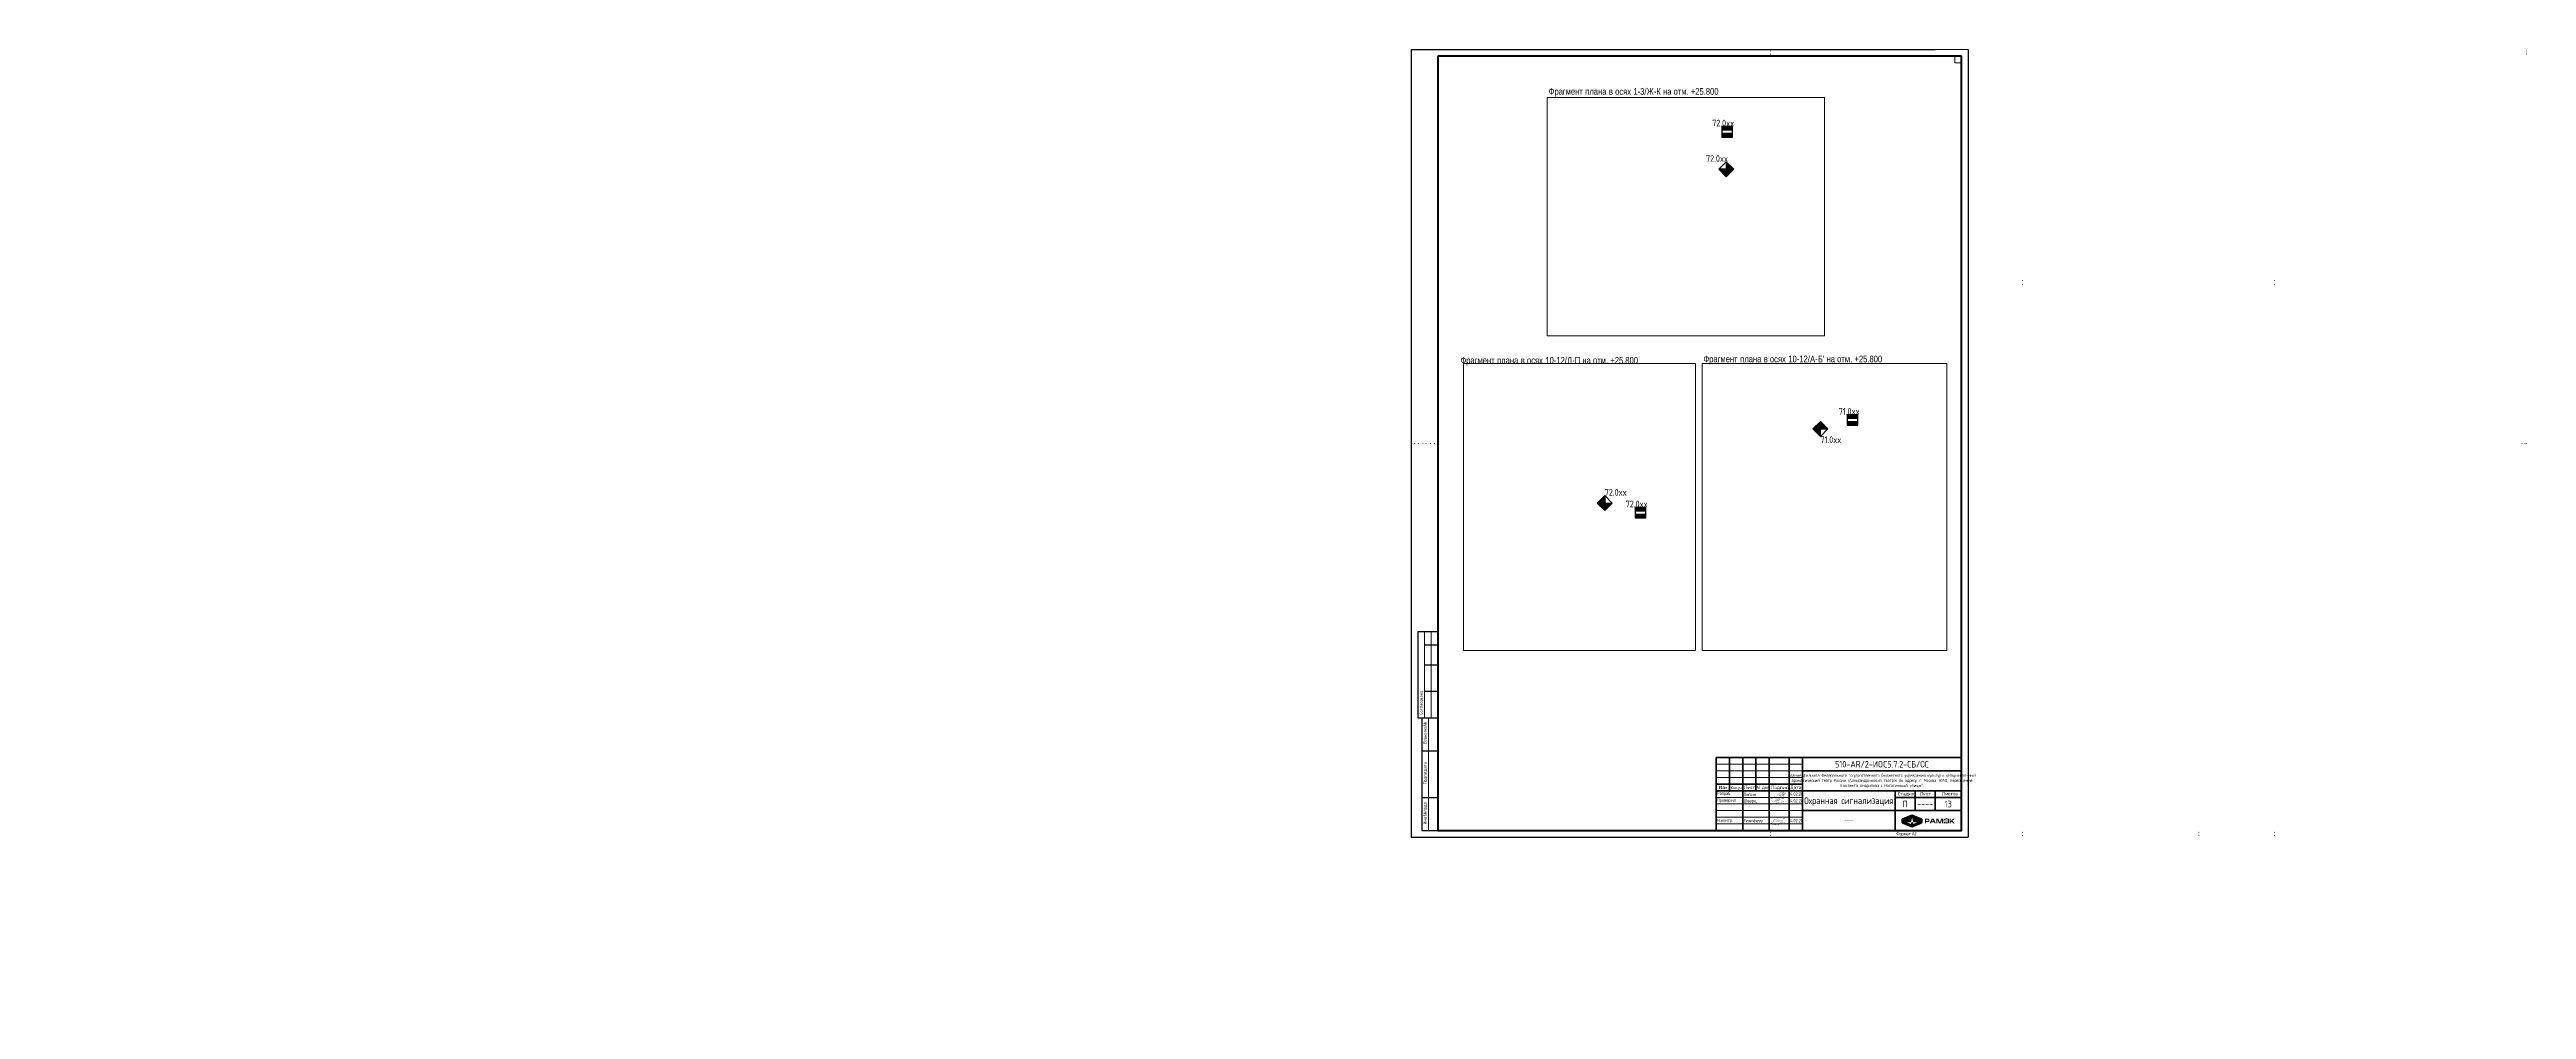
# Paper-space layout 'кровля_А2' of a CAD drawing. Header units: millimetres. Extents: x -1027 to 841, y -130 to 594.
# The model-space entities are those that its viewports show. They can reach past a viewport. Long polylines and large blocks are cut down to what shows.
import ezdxf
from ezdxf.enums import TextEntityAlignment as Align

# ---------------------------------------------------------------- set-up
doc = ezdxf.new("R2010")
doc.units = ezdxf.units.MM
doc.linetypes.add('Точки', pattern=[1, 0, -1])
for name, color, linetype, lineweight in [('Линии перегиба', 7, 'Точки', 9), ('Обычные линии', 7, 'Continuous', 25), ('Основные надписи', 7, 'Continuous', 9), ('Просмотр заголовков', 7, 'Continuous', 9), ('Тонкие линии', 7, 'Continuous', 18), ('Черная_6__С', 7, 'Continuous', 50)]:
    doc.layers.add(name, color=color, linetype=linetype, lineweight=lineweight)
doc.layers.add('Охранная сигнализация', color=5, linetype='Continuous')
doc.layers.add('Штамп', color=250, linetype='Continuous')
doc.styles.add('-ISOCPEUR-', font='ISOCPEUR.TTF', dxfattribs={"width": 0.8, "height": 2.5})
doc.styles.add('Arial Narrow_7', font='Arial Narrow.ttf', dxfattribs={"width": 0.9, "height": 2.5})
doc.styles.add('Arial Narrow_8', font='Arial Narrow.ttf', dxfattribs={"height": 5})

# ---------------------------------------------------------------- blocks, each defined once
blk = doc.blocks.new('LOGO-RAMEC')
h = blk.add_hatch(color=160)
h.dxf.hatch_style = 1
h.paths.add_polyline_path([(13.7, 1.8), (7.7, 4.3, 0.200197), (6.4, 4.3), (0.4, 1.8, 0.302672), (0, 1.2), (0, -1.2, 0.302672), (0.4, -1.8), (6.4, -4.3, 0.200197), (7.7, -4.3), (13.7, -1.8, 0.302672), (14.2, -1.2), (14.2, 1.2, 0.302672)])
h.paths.add_polyline_path([(6, -0.5), (7.1, 3.6), (8.1, -0.5), (13.4, -0.5), (7.8, -2.8), (7.1, -1), (6.3, -2.8), (0.8, -0.5)], flags=16)
h = blk.add_hatch(color=160)
h.dxf.hatch_style = 1
h.paths.add_polyline_path([(18, 1.7), (17.5, 1.7), (16.6, 1.7, 0.414214), (16.4, 1.5), (16.4, 1.3), (16.4, 0.8), (16.4, 0.4), (16.4, -0.1), (16.4, -0.5), (16.4, -0.9), (16.4, -1.4), (16.4, -1.8), (16.8, -1.8), (17.2, -1.8), (17.2, -1.3), (17.2, -0.8), (17.5, -0.8), (17.9, -0.8), (18.2, -0.8), (18.6, -0.8), (19, -0.7), (19.3, -0.6), (19.5, -0.4), (19.7, 0), (19.7, 0.5), (19.7, 1), (19.5, 1.3), (19.3, 1.5), (19, 1.7), (18.6, 1.7)])
h.paths.add_polyline_path([(18.4, 1), (18.6, 1), (18.8, 0.9), (18.9, 0.8), (18.9, 0.7), (18.9, 0.5), (18.9, 0.3), (18.9, 0.1), (18.8, 0), (18.6, -0.1), (18.4, -0.1), (18.1, -0.1), (17.8, -0.1), (17.5, -0.1), (17.2, -0.1), (17.2, 0.5), (17.2, 1), (17.5, 1), (17.8, 1), (18.1, 1)], flags=16)
h.paths.add_polyline_path([(23.7, -0.5), (23.5, -0.1), (23.3, 0.4), (23.1, 0.8), (22.9, 1.3), (22.7, 1.6, 0.284079), (22.6, 1.7), (22.1, 1.7), (21.7, 1.7, 0.284079), (21.5, 1.6), (21.3, 1.3), (21.1, 0.8), (20.9, 0.4), (20.7, -0.1), (20.5, -0.5), (20.3, -0.9), (20.1, -1.4), (19.9, -1.8), (20.3, -1.8), (20.7, -1.8), (21, -1.4), (21.2, -0.9), (21.6, -0.9), (22.1, -0.9), (22.6, -0.9), (23.1, -0.9), (23.3, -1.4), (23.5, -1.8), (23.9, -1.8), (24.4, -1.8), (24.2, -1.4), (24, -1)])
h.paths.add_polyline_path([(22.7, -0.3), (22.4, -0.3), (22.1, -0.3), (21.8, -0.3), (21.5, -0.3), (21.6, 0.1), (21.8, 0.4), (21.9, 0.7), (22.1, 1.1), (22.1, 1.1), (22.3, 0.7), (22.4, 0.4), (22.6, 0.1)], flags=16)
h.paths.add_polyline_path([(24.7, -0.5), (24.7, -0.9), (24.7, -1.4), (24.7, -1.8), (25.1, -1.8), (25.4, -1.8), (25.4, -1.5), (25.4, -1.1), (25.4, -0.8), (25.4, -0.4), (25.4, -0.1), (25.4, 0.3), (25.4, 0.7), (25.4, 1), (25.6, 1), (25.7, 0.7), (25.8, 0.3), (26, -0.1), (26.1, -0.4), (26.2, -0.8), (26.4, -1.1), (26.5, -1.5), (26.6, -1.7, 0.314645), (26.8, -1.8), (27.2, -1.8), (27.6, -1.8, 0.311598), (27.8, -1.7), (27.9, -1.5), (28, -1.1), (28.2, -0.8), (28.3, -0.4), (28.4, -0.1), (28.6, 0.3), (28.7, 0.7), (28.8, 1), (28.9, 1), (28.9, 0.7), (28.9, 0.3), (28.9, -0.1), (28.9, -0.4), (28.9, -0.8), (28.9, -1.1), (28.9, -1.5), (28.9, -1.8), (29.3, -1.8), (29.7, -1.8), (29.7, -1.4), (29.7, -1), (29.7, -0.5), (29.7, -0.1), (29.7, 0.4), (29.7, 0.8), (29.7, 1.3), (29.7, 1.5, 0.414214), (29.5, 1.7), (29.4, 1.7), (29, 1.7), (28.6, 1.7), (28.4, 1.7, 0.319979), (28.2, 1.6), (28.2, 1.4), (28, 1), (27.9, 0.7), (27.8, 0.3), (27.6, -0.1), (27.5, -0.4), (27.4, -0.8), (27.2, -1.1), (27.2, -1.1), (27, -0.8), (26.9, -0.4), (26.8, -0.1), (26.6, 0.3), (26.5, 0.6), (26.4, 1), (26.2, 1.4), (26.2, 1.6, 0.311598), (26, 1.7), (25.8, 1.7), (25.4, 1.7), (25, 1.7), (24.9, 1.7, 0.414214), (24.7, 1.5), (24.7, 1.3), (24.7, 0.8), (24.7, 0.4), (24.7, -0.1)])
h.paths.add_polyline_path([(32.1, -1.8), (32.4, -1.8), (32.8, -1.8), (33.3, -1.8), (33.6, -1.7), (33.8, -1.4), (33.9, -1.1), (34, -0.6), (34, -0.1), (34, 0.5), (33.9, 1), (33.8, 1.4), (33.6, 1.6), (33.2, 1.7), (32.7, 1.8), (32.4, 1.8), (32.1, 1.8), (31.8, 1.8), (31.5, 1.8), (31, 1.7), (30.7, 1.6), (30.4, 1.4), (30.3, 1.1), (30.2, 0.5), (30.6, 0.5), (31, 0.5), (31, 0.7), (31.1, 0.9), (31.2, 1), (31.3, 1), (31.6, 1.1), (32.1, 1.1), (32.6, 1.1), (32.8, 1), (33, 1), (33.1, 0.9), (33.2, 0.7), (33.2, 0.4), (33.2, 0.3), (32.7, 0.3), (32.2, 0.3), (31.8, 0.3), (31.3, 0.3), (31.3, -0.3), (31.8, -0.3), (32.2, -0.3), (32.7, -0.3), (33.2, -0.3), (33.2, -0.5), (33.2, -0.8), (33.1, -0.9), (33, -1.1), (32.8, -1.1), (32.6, -1.1), (32.1, -1.1), (31.6, -1.1), (31.3, -1.1), (31.2, -1.1), (31.1, -1), (31, -0.8), (31, -0.6), (30.6, -0.6), (30.2, -0.6), (30.2, -1.1), (30.3, -1.5), (30.5, -1.7), (30.9, -1.8), (31.4, -1.8), (31.7, -1.8)])
h.paths.add_polyline_path([(34.5, -0.5), (34.5, -0.9), (34.5, -1.4), (34.5, -1.8), (34.8, -1.8), (35.2, -1.8), (35.2, -1.5), (35.2, -1.1), (35.2, -0.9), (35.5, -0.7), (35.8, -0.4), (36.1, -0.7), (36.4, -1.1), (36.8, -1.5), (37.2, -1.8), (37.7, -1.8), (38.3, -1.8), (37.8, -1.4), (37.3, -0.9), (36.8, -0.4), (36.3, 0.1), (36.8, 0.5), (37.3, 0.9), (37.8, 1.3), (38.2, 1.7), (37.7, 1.7), (37.1, 1.7), (36.7, 1.4), (36.4, 1.1), (36, 0.7), (35.2, 0), (35.2, 0.4), (35.2, 0.7), (35.2, 1.1), (35.2, 1.4), (35.2, 1.7), (34.8, 1.7), (34.5, 1.7), (34.5, 1.3), (34.5, 0.8), (34.5, 0.4), (34.5, -0.1)])
at = {"color": 160}
blk.add_lwpolyline([(6.4, -4.3), (0.4, -1.8, -0.302672), (0, -1.2), (0, 1.2, -0.302672), (0.4, 1.8), (6.4, 4.3, -0.200197), (7.7, 4.3), (13.7, 1.8, -0.302672), (14.2, 1.2), (14.2, -1.2, -0.302672), (13.7, -1.8), (7.7, -4.3, -0.200197)], format="xyb", close=True, dxfattribs=at)
blk.add_lwpolyline([(7.1, -1), (6.3, -2.8), (0.8, -0.5), (6, -0.5), (7.1, 3.6), (8.1, -0.5), (13.4, -0.5), (7.8, -2.8)], close=True, dxfattribs=at)
at = {"color": 160, "lineweight": 25, "const_width": 0.02}
for points in [[(17.2, -0.8), (17.5, -0.8), (17.9, -0.8), (18.2, -0.8), (18.6, -0.8), (19, -0.7), (19.3, -0.6), (19.5, -0.4), (19.7, 0), (19.7, 0.5), (19.7, 1), (19.5, 1.3), (19.3, 1.5), (19, 1.7), (18.6, 1.7), (18, 1.7), (17.5, 1.7), (16.6, 1.7, 0.414214), (16.4, 1.5), (16.4, 1.3), (16.4, 0.8), (16.4, 0.4), (16.4, -0.1), (16.4, -0.5), (16.4, -0.9), (16.4, -1.4), (16.4, -1.8), (16.8, -1.8), (17.2, -1.8), (17.2, -1.3)], [(20.7, -1.8), (21, -1.4), (21.2, -0.9), (21.6, -0.9), (22.1, -0.9), (22.6, -0.9), (23.1, -0.9), (23.3, -1.4), (23.5, -1.8), (23.9, -1.8), (24.4, -1.8), (24.2, -1.4), (24, -1), (23.7, -0.5), (23.5, -0.1), (23.3, 0.4), (23.1, 0.8), (22.9, 1.3), (22.7, 1.6, 0.284079), (22.6, 1.7), (22.1, 1.7), (21.7, 1.7, 0.284079), (21.5, 1.6), (21.3, 1.3), (21.1, 0.8), (20.9, 0.4), (20.7, -0.1), (20.5, -0.5), (20.3, -0.9), (20.1, -1.4), (19.9, -1.8), (20.3, -1.8)], [(24.7, 1.5), (24.7, 1.3), (24.7, 0.8), (24.7, 0.4), (24.7, -0.1), (24.7, -0.5), (24.7, -0.9), (24.7, -1.4), (24.7, -1.8), (25.1, -1.8), (25.4, -1.8), (25.4, -1.5), (25.4, -1.1), (25.4, -0.8), (25.4, -0.4), (25.4, -0.1), (25.4, 0.3), (25.4, 0.7), (25.4, 1), (25.6, 1), (25.7, 0.7), (25.8, 0.3), (26, -0.1), (26.1, -0.4), (26.2, -0.8), (26.4, -1.1), (26.5, -1.5), (26.6, -1.7, 0.314645), (26.8, -1.8), (27.2, -1.8), (27.6, -1.8, 0.311598), (27.8, -1.7), (27.9, -1.5), (28, -1.1), (28.2, -0.8), (28.3, -0.4), (28.4, -0.1), (28.6, 0.3), (28.7, 0.7), (28.8, 1), (28.9, 1), (28.9, 0.7), (28.9, 0.3), (28.9, -0.1), (28.9, -0.4), (28.9, -0.8), (28.9, -1.1), (28.9, -1.5), (28.9, -1.8), (29.3, -1.8), (29.7, -1.8), (29.7, -1.4), (29.7, -1), (29.7, -0.5), (29.7, -0.1), (29.7, 0.4), (29.7, 0.8), (29.7, 1.3), (29.7, 1.5, 0.414214), (29.5, 1.7), (29.4, 1.7), (29, 1.7), (28.6, 1.7), (28.4, 1.7, 0.319979), (28.2, 1.6), (28.2, 1.4), (28, 1), (27.9, 0.7), (27.8, 0.3), (27.6, -0.1), (27.5, -0.4), (27.4, -0.8), (27.2, -1.1), (27.2, -1.1), (27, -0.8), (26.9, -0.4), (26.8, -0.1), (26.6, 0.3), (26.5, 0.6), (26.4, 1), (26.2, 1.4), (26.2, 1.6, 0.311598), (26, 1.7), (25.8, 1.7), (25.4, 1.7), (25, 1.7), (24.9, 1.7, 0.414214)]]:
    blk.add_lwpolyline(points, format="xyb", close=True, dxfattribs=at)
for points in [[(17.2, -0.1), (17.2, 0.5), (17.2, 1), (17.5, 1), (17.8, 1), (18.1, 1), (18.4, 1), (18.6, 1), (18.8, 0.9), (18.9, 0.8), (18.9, 0.7), (18.9, 0.5), (18.9, 0.3), (18.9, 0.1), (18.8, 0), (18.6, -0.1), (18.4, -0.1), (18.1, -0.1), (17.8, -0.1), (17.5, -0.1)], [(21.5, -0.3), (21.6, 0.1), (21.8, 0.4), (21.9, 0.7), (22.1, 1.1), (22.1, 1.1), (22.3, 0.7), (22.4, 0.4), (22.6, 0.1), (22.7, -0.3), (22.4, -0.3), (22.1, -0.3), (21.8, -0.3)], [(31.3, 0.3), (31.3, -0.3), (31.8, -0.3), (32.2, -0.3), (32.7, -0.3), (33.2, -0.3), (33.2, -0.5), (33.2, -0.8), (33.1, -0.9), (33, -1.1), (32.8, -1.1), (32.6, -1.1), (32.1, -1.1), (31.6, -1.1), (31.3, -1.1), (31.2, -1.1), (31.1, -1), (31, -0.8), (31, -0.6), (30.6, -0.6), (30.2, -0.6), (30.2, -1.1), (30.3, -1.5), (30.5, -1.7), (30.9, -1.8), (31.4, -1.8), (31.7, -1.8), (32.1, -1.8), (32.4, -1.8), (32.8, -1.8), (33.3, -1.8), (33.6, -1.7), (33.8, -1.4), (33.9, -1.1), (34, -0.6), (34, -0.1), (34, 0.5), (33.9, 1), (33.8, 1.4), (33.6, 1.6), (33.2, 1.7), (32.7, 1.8), (32.4, 1.8), (32.1, 1.8), (31.8, 1.8), (31.5, 1.8), (31, 1.7), (30.7, 1.6), (30.4, 1.4), (30.3, 1.1), (30.2, 0.5), (30.6, 0.5), (31, 0.5), (31, 0.7), (31.1, 0.9), (31.2, 1), (31.3, 1), (31.6, 1.1), (32.1, 1.1), (32.6, 1.1), (32.8, 1), (33, 1), (33.1, 0.9), (33.2, 0.7), (33.2, 0.4), (33.2, 0.3), (32.7, 0.3), (32.2, 0.3), (31.8, 0.3)], [(35.2, 1.7), (34.8, 1.7), (34.5, 1.7), (34.5, 1.3), (34.5, 0.8), (34.5, 0.4), (34.5, -0.1), (34.5, -0.5), (34.5, -0.9), (34.5, -1.4), (34.5, -1.8), (34.8, -1.8), (35.2, -1.8), (35.2, -1.5), (35.2, -1.1), (35.2, -0.9), (35.5, -0.7), (35.8, -0.4), (36.1, -0.7), (36.4, -1.1), (36.8, -1.5), (37.2, -1.8), (37.7, -1.8), (38.3, -1.8), (37.8, -1.4), (37.3, -0.9), (36.8, -0.4), (36.3, 0.1), (36.8, 0.5), (37.3, 0.9), (37.8, 1.3), (38.2, 1.7), (37.7, 1.7), (37.1, 1.7), (36.7, 1.4), (36.4, 1.1), (36, 0.7), (35.2, 0), (35.2, 0.4), (35.2, 0.7), (35.2, 1.1), (35.2, 1.4)]]:
    blk.add_lwpolyline(points, close=True, dxfattribs=at)
blk = doc.blocks.new('Лепин')
at = {"color": 172, "const_width": 0.107}
blk.add_lwpolyline([(1.2, -0.9), (1.9, -0.6), (2.4, -0.3), (3.2, 0.1), (4.2, 0.7), (5.2, 1.4), (6.4, 2.2), (8.5, 3.7), (9.6, 4.6), (10.3, 5.3), (10.3, 5.6), (10.1, 5.6), (9.7, 5.5), (9.2, 5.2), (8.1, 4.2), (7.1, 3.2), (6.4, 2.4), (5.8, 1.7), (5.8, 1.4), (5.9, 1.3), (6.3, 1.3), (7.5, 2), (8.8, 3), (10, 3.9), (10.1, 4.1), (9.9, 4.1), (9.5, 3.8), (9.1, 3.3), (8.6, 2.6), (8.2, 2.1), (8, 1.6), (8, 1.4), (8, 1.2), (8.5, 1.2), (8.8, 1.4), (11.1, 3.8), (11.1, 3.9), (10.9, 3.8), (10.4, 3.3), (10, 2.7), (9.8, 2), (9.7, 1.6), (9.9, 1.4), (10.7, 1.7), (11.6, 2.5), (12, 3.1), (12, 3.4), (11.7, 3.4), (11.1, 3.1), (10.8, 2.4), (10.5, 1.5), (10.5, 1.1), (10.6, 0.6), (11, 0.1), (11.3, -0.2), (11.3, -0.4), (11.2, -0.6), (10.7, -0.6), (9.9, -0.6), (8.1, -0.4), (7.2, -0.4), (6.4, -0.4), (5.9, -0.4), (5.8, -0.5), (5.9, -0.6), (6.9, -0.3), (8.4, 0.5), (9.7, 1.3), (12.7, 3.4)], dxfattribs=at)
blk = doc.blocks.new('Тимофеев')
at = {"color": 184, "ltscale": 200, "const_width": 0.1}
for points in [[(2.1, 1.6), (1.6, 1.5), (1.2, 1.2), (1.1, 1), (1.1, 0.7), (1.3, 0.6), (1.5, 0.5), (1.7, 0.5), (2, 0.6), (2.3, 0.9), (2.8, 1.5), (3.4, 2.4), (3.6, 2.9), (3.7, 3.2), (3.7, 3.5)], [(5, 3), (4.4, 2), (4.4, 1.8), (4.4, 1.7), (4.4, 1.6), (4.5, 1.6), (4.7, 1.7), (5.2, 2.1), (5.5, 2.4), (5.8, 2.8), (6, 2.9), (5.7, 2.5), (5.5, 2.1), (5.4, 1.8), (5.5, 1.7), (5.6, 1.7), (5.7, 1.8), (5.9, 2), (6.2, 2.2), (6.5, 2.5), (6.7, 2.7), (6.4, 2.3), (6.3, 2), (6.3, 1.8), (6.4, 1.7), (6.6, 1.8), (6.9, 1.9), (7.3, 2.3), (7.7, 2.6), (7.6, 2.5), (7.5, 2.4), (7.4, 2.2), (7.3, 2), (7.3, 1.9), (7.3, 1.9), (7.4, 1.9), (7.6, 1.9), (7.7, 2), (7.9, 2.1), (8, 2.3), (8.3, 2.5), (8.5, 2.7), (8.6, 2.8), (8.7, 2.9), (8.8, 3), (8.7, 2.9), (8.6, 2.8), (8.5, 2.6), (8.4, 2.5), (8.3, 2.3), (8.3, 2.1), (8.3, 2), (8.4, 2), (8.5, 2), (8.6, 2), (8.8, 2.2), (8.9, 2.3), (9.2, 2.5), (9.4, 2.7), (9.6, 3), (9.5, 2.9), (9.4, 2.6), (9.3, 2.5), (9.3, 2.4), (9.3, 2.3), (9.3, 2.2), (9.4, 2.1), (9.6, 2.1), (10, 2.7), (10.4, 3.1), (10.7, 3.4), (10.9, 3.6), (11.1, 3.9), (11, 3.8), (11.2, 4), (11.4, 4.2), (11.6, 4.5), (11.7, 4.6), (12, 5.1), (12, 5.1), (12, 5.1), (12.1, 5.3), (12.2, 5.4), (12.1, 5.5), (12.1, 5.6), (12, 5.7), (11.9, 5.7), (11.8, 5.7), (11.7, 5.6), (11.6, 5.5), (11.5, 5.5), (11.5, 5.4), (11.4, 5.2), (11.3, 5.1), (11.3, 5), (11.2, 4.9), (11.2, 4.8), (11.1, 4.7), (11.1, 4.5), (11, 4.3), (10.9, 4.2), (10.9, 4.2), (10.8, 3.9), (10.8, 3.9), (10.7, 3.7), (10.7, 3.6), (10.6, 3.4), (10.3, 3.1), (10.2, 2.8), (10, 2.6), (9.8, 2.3), (9.7, 1.9), (9.6, 1.7), (9.5, 1.6), (9.4, 1.4), (9.3, 1.2), (9.1, 1), (9, 0.8), (8.9, 0.6), (8.8, 0.5), (8.7, 0.3), (8.6, 0.2), (8.4, 0.1), (8.3, 0), (8.2, -0.1), (7.9, -0.2), (7.8, -0.3), (7.6, -0.3), (7.4, -0.4), (7.3, -0.5), (7.2, -0.5), (7.1, -0.5), (6.8, -0.5), (6.5, -0.5), (6.3, -0.6), (6, -0.6), (5.9, -0.6), (5.6, -0.6), (5.4, -0.5), (5.4, -0.5), (5.4, -0.5), (5.4, -0.5), (4, -0.5), (4, -0.5), (4, -0.5), (4, -0.5), (3.6, -0.5), (3, -0.6), (3, -0.6), (2.7, -0.6), (2.5, -0.6), (2.5, -0.5), (2.6, -0.5), (2.7, -0.5), (2.9, -0.5), (3.1, -0.4), (3.4, -0.4), (3.6, -0.3), (3.8, -0.3), (4.1, -0.2), (4.1, -0.2), (4.4, -0.1), (4.4, -0.1), (4.4, -0.1), (4.7, -0.1), (5.4, 0.1), (5.4, 0.1), (5.4, 0.1), (5.4, 0.1), (5.9, 0.2), (6.2, 0.2), (6.6, 0.3), (6.8, 0.4), (6.8, 0.4), (7.3, 0.5), (7.3, 0.5), (7.7, 0.6), (7.7, 0.6), (7.9, 0.7), (8, 0.7), (8.3, 0.8), (8.6, 0.8), (8.8, 0.9), (8.9, 0.9), (9.3, 0.9), (9.5, 1), (9.7, 1), (10, 1.1), (10.2, 1.1), (10.4, 1.1), (10.5, 1.1), (10.6, 1.2), (10.8, 1.2), (11.1, 1.3), (11.4, 1.3), (11.7, 1.4), (12, 1.4), (12.3, 1.4), (12.4, 1.5), (12.6, 1.5)], [(2.9, 2.5), (2.9, 2.5), (2.8, 2.5), (2.8, 2.7), (3.1, 2.8), (3.6, 3), (4.3, 3.1), (4.8, 3.3), (5.7, 3.7), (6.1, 3.9), (6.4, 4.1), (6.7, 4.4), (6.9, 4.7), (6.9, 5), (6.9, 5.1), (6.8, 5.1), (6.6, 5), (6.2, 4.6), (5.7, 4.2)], [(3.2, 1.2), (3.5, 1.7), (4, 2.4), (4.2, 2.8)]]:
    blk.add_lwpolyline(points, dxfattribs=at)
blk = doc.blocks.new('Шварц')
at = {"color": 174, "ltscale": 200, "const_width": 0.1}
blk.add_lwpolyline([(3.4, 4.8), (3.4, 4.6), (3.4, 4.2), (3.4, 3.9), (3.3, 3.6), (3.4, 3.4), (3.4, 3.4), (3.4, 3.3), (3.4, 3.1), (3.4, 2.8), (3.4, 2.7), (3.4, 2.5), (3.5, 2.4), (3.5, 2.2), (3.6, 2), (3.7, 1.9), (3.7, 1.8), (3.8, 1.6), (3.8, 1.5), (3.8, 1.4), (3.7, 1.4), (3.6, 1.4), (3.4, 1.5), (3.3, 1.6), (3.2, 1.7), (3, 1.7), (2.9, 1.8), (2.6, 1.9), (2.4, 2), (2.3, 2.1), (2.2, 2.1), (2, 2.2), (1.9, 2.3), (1.8, 2.4), (1.7, 2.6), (1.6, 2.6), (1.5, 2.7), (1.4, 2.8), (1.4, 2.8), (1.3, 2.9), (1.2, 3), (1.1, 3.2), (1.1, 3.2), (1.1, 3.3), (1.1, 3.5), (1.1, 3.5), (1.1, 3.7), (1.2, 3.8), (1.3, 3.9), (1.4, 3.9), (1.5, 4), (1.7, 4), (1.8, 4.1), (1.9, 4.1), (2, 4.2), (2.1, 4.3), (2.2, 4.3), (2.4, 4.3), (2.5, 4.4), (2.6, 4.4), (2.7, 4.4), (2.9, 4.5), (3.1, 4.6), (3.3, 4.6), (3.5, 4.7), (3.7, 4.7), (3.8, 4.8), (4, 4.8), (4.2, 4.9), (4.4, 4.9), (4.5, 5), (4.6, 5), (4.8, 5), (4.9, 5), (5, 5), (5.2, 5.1), (5.4, 5.1), (5.5, 5.1), (5.7, 5.2), (5.8, 5.2), (5.8, 5.2), (5.9, 5.3), (5.9, 5.4), (5.9, 5.4), (5.8, 5.4), (5.7, 5.4), (5.6, 5.3), (5.6, 5.2), (5.5, 5), (5.4, 4.9), (5.4, 4.9), (5.3, 4.8), (5.3, 4.6), (5.2, 4.4), (5.1, 4.3), (5, 4.2), (4.9, 4.1), (4.8, 3.9), (4.8, 3.8), (4.8, 3.7), (4.7, 3.6), (4.7, 3.5), (4.6, 3.4), (4.6, 3.2), (4.5, 3), (4.5, 2.9), (4.5, 2.8), (4.4, 2.6), (4.4, 2.5), (4.3, 2.4), (4.3, 2.3), (4.3, 2.1), (4.3, 1.9), (4.2, 1.7), (4.3, 1.6), (4.3, 1.5), (4.4, 1.6), (4.4, 1.6), (4.5, 1.7), (4.6, 1.8), (4.6, 1.9), (4.7, 2), (4.7, 2.1), (4.8, 2.3), (4.9, 2.3), (4.9, 2.4), (4.9, 2.5), (5, 2.6), (5, 2.8), (5.1, 2.9), (5.1, 3), (5.2, 3.1), (5.3, 3.2), (5.3, 3.3), (5.3, 3.3), (5.4, 3.4), (5.4, 3.6), (5.5, 3.7), (5.5, 3.8), (5.5, 3.9), (5.6, 4), (5.6, 4.1), (5.6, 4.2), (5.6, 4.3), (5.6, 4.4), (5.6, 4.2), (5.6, 4.1), (5.6, 4.1), (5.6, 4), (5.6, 4), (5.5, 3.9), (5.5, 3.7), (5.5, 3.6), (5.5, 3.5), (5.4, 3.4), (5.4, 3.3), (5.4, 3.2), (5.4, 3.1), (5.3, 3), (5.3, 2.9), (5.3, 2.8), (5.3, 2.7), (5.2, 2.6), (5.2, 2.5), (5.2, 2.4), (5.2, 2.3), (5.2, 2.2), (5.2, 2), (5.2, 2), (5.2, 2), (5.3, 2), (5.4, 2), (5.5, 2.1), (5.5, 2.1), (5.6, 2.3), (5.7, 2.3), (5.7, 2.4), (5.7, 2.5), (5.8, 2.6), (5.8, 2.6), (5.9, 2.7), (6, 2.8), (6, 2.9), (6.1, 3), (6.2, 3.1), (6.3, 3.2), (6.3, 3.3), (6.4, 3.4), (6.4, 3.4), (6.5, 3.6), (6.5, 3.6), (6.6, 3.7), (6.7, 3.9), (6.7, 4), (6.8, 4.1), (6.8, 4.2), (6.8, 4.3), (6.9, 4.4), (6.9, 4.5), (6.9, 4.4), (6.8, 4.4), (6.7, 4.2), (6.7, 4.1), (6.6, 4), (6.6, 3.9), (6.5, 3.8), (6.5, 3.6), (6.4, 3.5), (6.4, 3.4), (6.4, 3.4), (6.3, 3.3), (6.3, 3.2), (6.3, 3.2), (6.2, 3.1), (6.2, 3), (6.1, 2.8), (6.1, 2.7), (6.2, 2.6), (6.2, 2.5), (6.2, 2.5), (6.3, 2.5), (6.4, 2.6), (6.4, 2.6), (6.6, 2.7), (6.7, 2.8), (6.7, 2.9), (6.7, 2.9), (6.8, 3), (6.9, 3.2), (7, 3.3), (7.2, 3.5), (7.3, 3.7), (7.4, 3.8), (7.5, 3.8), (7.6, 4), (7.7, 4.1), (7.7, 4.3), (7.8, 4.4), (7.9, 4.4), (7.9, 4.5), (8, 4.6), (8, 4.7), (8.1, 4.8), (8.1, 4.9), (8.2, 5), (8.3, 5.1), (8.3, 5.2), (8.3, 5.3), (8.3, 5.4), (8.3, 5.4), (8.2, 5.4), (8.2, 5.3), (8.1, 5.2), (8.1, 5.1), (8, 5), (8, 4.9), (7.9, 4.9), (7.9, 4.8), (7.8, 4.6), (7.7, 4.5), (7.7, 4.4), (7.6, 4.3), (7.6, 4.2), (7.5, 4.1), (7.4, 4), (7.4, 3.9), (7.3, 3.8), (7.3, 3.7), (7.2, 3.6), (7.2, 3.5), (7.1, 3.5), (7.1, 3.4), (7.1, 3.3), (7, 3.2), (6.9, 3.1), (6.9, 3.1), (6.9, 3), (6.9, 2.9), (6.9, 2.8), (6.9, 2.7), (7, 2.7), (7, 2.6), (7, 2.6), (7.1, 2.6), (7.2, 2.6), (7.2, 2.7), (7.3, 2.7), (7.4, 2.7), (7.4, 2.7), (7.5, 2.8), (7.6, 2.8), (7.6, 2.8), (7.7, 2.9), (7.8, 2.9), (7.8, 3), (8, 3.1), (8.1, 3.2), (8.1, 3.3), (8, 3.4), (7.9, 3.5), (7.8, 3.5), (7.7, 3.5), (7.6, 3.4), (7.5, 3.4), (7.5, 3.3), (7.6, 3.3), (7.7, 3.2), (7.8, 3.2), (8, 3.2), (8.1, 3.2), (8.1, 3.3), (8.2, 3.3), (8.3, 3.3), (8.4, 3.3), (8.5, 3.3), (8.7, 3.3), (8.8, 3.3), (8.9, 3.3), (9.1, 3.3), (9.2, 3.3), (9.3, 3.3), (9.3, 3.3), (9.4, 3.3), (9.5, 3.3), (9.6, 3.3), (9.8, 3.3), (9.8, 3.2), (9.9, 3.2), (10.1, 3.2), (10.1, 3.2), (10.2, 3.2), (10.2, 3.1), (10.2, 3), (10.2, 3), (10.2, 2.8), (10.1, 2.8), (10, 2.7), (9.9, 2.6), (9.9, 2.6), (9.7, 2.5), (9.6, 2.4), (9.5, 2.4), (9.5, 2.4), (9.2, 2.3), (9.1, 2.2), (8.9, 2.1), (8.8, 2), (8.7, 2), (8.5, 1.9), (8.3, 1.8), (8.2, 1.8), (8, 1.7), (7.6, 1.6), (7.4, 1.5), (7.2, 1.5), (7, 1.4), (6.8, 1.3), (6.5, 1.2), (6.3, 1.1), (6.3, 1.1), (6, 1), (5.9, 1), (5.6, 0.9), (5.4, 0.8), (5, 0.7), (4.7, 0.6), (4.5, 0.5), (4.3, 0.5), (4, 0.4), (3.9, 0.3), (3.6, 0.2), (3.3, 0.1), (3.1, 0.1), (2.9, 0), (2.5, -0.1), (2.2, -0.2), (2.2, -0.2), (2.1, -0.3), (2.1, -0.3), (2.3, -0.2), (2.6, -0.2), (2.7, -0.1), (3.1, 0), (3.4, 0), (3.9, 0.2), (4.3, 0.3), (4.4, 0.3), (4.8, 0.5), (4.9, 0.5), (6, 0.7), (6, 0.8), (6.2, 0.8), (6.8, 0.9), (7.1, 0.9), (7.4, 1), (7.6, 1.1), (7.9, 1.2), (8.2, 1.2), (8.2, 1.2), (8.4, 1.3), (8.6, 1.3), (8.9, 1.3), (9.2, 1.4), (9.4, 1.4), (9.6, 1.5), (9.9, 1.5), (10.2, 1.6), (10.4, 1.6), (10.6, 1.6), (11.2, 1.7), (11.4, 1.7), (11.6, 1.8), (12.1, 1.8), (12.3, 1.8), (12.7, 1.9), (13.1, 2), (13.4, 2), (13.7, 2), (13.9, 2.1)], dxfattribs=at)
blk = doc.blocks.new('Рамка 2')
at = {"layer": 'Штамп', "color": 7, "linetype": 'Continuous', "lineweight": 15}
for p, q in [((-120, 50), (-185, 50)), ((-120, 45), (-185, 45)), ((-120, 40), (-185, 40)), ((-120, 25), (-185, 25)), ((-120, 20), (-185, 20)), ((-120, 15), (-185, 15)), ((-120, 10), (-185, 10)), ((-120, 5), (-185, 5))]:
    blk.add_line(p, q, dxfattribs=at)
at = {"layer": 'Штамп', "color": 7, "linetype": 'Continuous', "lineweight": 35}
for p, q in [((-175, 55), (-175, 30)), ((-165, 55), (-165, 0)), ((-155, 55), (-155, 30)), ((-145, 55), (-145, 0)), ((-130, 55), (-130, 0)), ((-120, 55), (-120, 0)), ((-120, 45), (-120, 45)), ((0, 45), (-120, 45)), ((-120, 35), (-185, 35)), ((0, 30), (-185, 30)), ((-50, 30), (-50, 0)), ((0, 25), (-50, 25)), ((-35, 30), (-35, 15)), ((-20, 30), (-20, 15)), ((0, 15), (-120, 15))]:
    blk.add_line(p, q, dxfattribs=at)
at = {"layer": 'Штамп', "color": 7, "linetype": 'Continuous', "lineweight": 35, "flags": 128}
blk.add_lwpolyline([(-185, 55), (0, 55), (0, 0), (-185, 0)], close=True, dxfattribs=at)
at = {"xscale": 1.040056588551762, "yscale": 1.040056588551762, "zscale": 1.040056588551762}
blk.add_blockref('LOGO-RAMEC', (-44.7, 7.2), dxfattribs=at)
at = {"layer": 'Defpoints'}
for name, p in [('Шварц', (-145, 20)), ('Тимофеев', (-145, 5))]:
    blk.add_blockref(name, p, dxfattribs=at)
at = {"layer": 'Defpoints', "color": 172}
blk.add_blockref('Лепин', (-145, 25), dxfattribs=at)
at = {"style": '-ISOCPEUR-', "width": 0.8, "flags": 8}
for tag, height, p in [('PROJECTNUMBER', 5, (-60, 50)), ('DATE', 2.5, (-125, 27.5)), ('DATE', 2.5, (-125, 22.5)), ('SYSTEM', 5, (-85, 22.5)), ('PHASE', 5, (-42.5, 20)), ('LIST', 5, (-27.5, 20)), ('DATE', 2.5, (-125, 7.5)), ('LAYOUTDESC', 2.5, (-85, 7.5))]:
    blk.add_attdef(tag, text='', height=height, dxfattribs=at).set_placement(p, align=Align.MIDDLE_CENTER)
at = {"style": '-ISOCPEUR-', "width": 0.8}
blk.add_attdef('LISTS', text='', height=5, dxfattribs=at).set_placement((-10, 20), align=Align.MIDDLE_CENTER)
at = {"layer": 'Штамп', "color": 7, "linetype": 'Continuous', "lineweight": 20, "style": '-ISOCPEUR-'}
for s, height, p in [('Изм.', 2.5, (-183.1, 31.3)), ('Кол.уч.', 2, (-174.1, 31.3)), ('Лист', 2.5, (-164, 31.3)), ('N док.', 2.5, (-154.6, 31.3)), ('Подпись', 2.5, (-143.5, 31.2)), ('Дата', 2.5, (-129.1, 31.3)), ('Стадия', 2.5, (-48, 26.5)), ('Лист', 2.5, (-31.3, 26.5)), ('Листов', 2.5, (-14.8, 26.5))]:
    blk.add_text(s, height=height, dxfattribs=at).set_placement(p)
at = {"layer": 'Штамп', "color": 9, "ltscale": 14.285714, "insert": (-60, 37.5), "char_height": 2.5, "width": 120, "attachment_point": 5, "style": '-ISOCPEUR-'}
blk.add_mtext('{\\H0.91667x;\\C256;Здание филиала Федерального государственного бюджетного учреждения культуры «Национальный драматический театр России (Александринский театр)» по адресу: г. Москва, ЮАО, пересечение проспекта Андропова с Нагатинской улицей.}', dxfattribs=at)
at = {"layer": 'Штамп', "color": 7, "linetype": 'Continuous', "lineweight": 20, "char_height": 2.5, "width": 19, "attachment_point": 4, "style": '-ISOCPEUR-'}
for s, insert in [('Разраб.', (-184.4, 27.6)), ('Проверил', (-184.4, 22.6)), ('Лепин', (-164.4, 27.2)), ('Шварц', (-164.4, 22.2)), ('Н.контр.', (-184.3, 7.4)), ('Тимофеев', (-164.4, 7.2))]:
    blk.add_mtext(s, dxfattribs=dict(at, insert=insert))
blk = doc.blocks.new('Рамка_A2P')
at = {"layer": 'Линии перегиба'}
for p, q in [((271, 594), (271, 589)), ((841, 594), (841, 589)), ((461, 420), (461, 415)), ((651, 420), (651, 415)), ((20, 297), (0, 297)), ((841, 297), (836, 297)), ((271, 0), (271, 5)), ((461, 0), (461, 5)), ((594, 0), (594, 5)), ((651, 0), (651, 5))]:
    blk.add_line(p, q, dxfattribs=at)
at = {"layer": 'Обычные линии'}
for p, q in [((0, 155), (0, 90)), ((5, 155), (5, 90)), ((5, 155), (20, 155)), ((10, 145), (20, 145)), ((10, 130), (20, 130)), ((10, 110), (20, 110)), ((5, 90), (20, 90)), ((8, 90), (8, 5)), ((8, 65), (20, 65)), ((8, 30), (20, 30)), ((8, 5), (20, 5))]:
    blk.add_line(p, q, dxfattribs=at)
at = {"layer": 'Основные надписи'}
for p, q in [((410, 589), (410, 584)), ((410, 584), (415, 584))]:
    blk.add_line(p, q, dxfattribs=at)
at = {"layer": 'Тонкие линии', "lineweight": 9}
for p, q in [((0, 594), (0, 0)), ((0, 594), (420, 594)), ((420, 594), (420, 0)), ((10, 155), (10, 90)), ((15, 155), (15, 90)), ((13, 90), (13, 5)), ((420, 0), (0, 0))]:
    blk.add_line(p, q, dxfattribs=at)
at = {"layer": 'Черная_6__С'}
for p, q in [((20, 589), (20, 5)), ((415, 589), (20, 589)), ((415, 5), (415, 589)), ((20, 5), (415, 5))]:
    blk.add_line(p, q, dxfattribs=at)
at = {"layer": 'Основные надписи', "char_height": 2.5, "attachment_point": 1, "rotation": 90}
for s, insert, width, style in [('Согласовано', (6.2, 92.5), 18.832, '-ISOCPEUR-'), ('\\fArial Narrow|b0|i0|c204|p34|;\\W.9;№', (9.2, 83.5), 3.391, '-ISOCPEUR-'), ('Взам', (9.2, 70.3), 7.432, '-ISOCPEUR-'), ('инв', (9.2, 77.8), 5.123, '-ISOCPEUR-'), ('. ', (9.2, 82), 1.732, '-ISOCPEUR-'), ('. ', (9.2, 76.4), 1.732, '-ISOCPEUR-'), ('Подп', (9.2, 39.9), 7.504, '-ISOCPEUR-'), ('\\fArial Narrow|b0|i0|c204|p34|;\\W.9;и', (9.2, 47.5), 1.732, '-ISOCPEUR-'), ('дата', (9.2, 49.7), 6.71, '-ISOCPEUR-'), ('. ', (9.2, 46.1), 1.732, '-ISOCPEUR-'), ('подл', (9.2, 19.3), 7.071, '-ISOCPEUR-'), ('\\fArial Narrow|b0|i0|c204|p34|;\\W.9;.', (9.2, 25.1), 0.866, 'Arial Narrow_7'), ('\\fArial Narrow|b0|i0|c204|p34|;\\W.9;№', (9.2, 15.7), 3.391, '-ISOCPEUR-'), ('Инв', (9.2, 9.7), 5.628, '-ISOCPEUR-'), ('. ', (9.2, 14.3), 1.732, 'Arial Narrow_7'), ('\\fArial Narrow|b0|i0|c204|p34|;\\W.9; ', (-1026.8, -41.2), 0.866, 'Arial Narrow_7'), ('\\fArial Narrow|b0|i0|c204|p34|;\\W.9; ', (-1021.8, -41.2), 0.866, 'Arial Narrow_7'), ('\\fArial Narrow|b0|i0|c204|p34|;\\W.9; ', (-1023.8, -99.5), 0.866, 'Arial Narrow_7'), ('\\fArial Narrow|b0|i0|c204|p34|;\\W.9; ', (-1023.8, -130), 0.866, 'Arial Narrow_7')]:
    blk.add_mtext(s, dxfattribs=dict(at, insert=insert, width=width, style=style))
at = {"layer": 'Основные надписи', "char_height": 2.5, "attachment_point": 1, "style": '-ISOCPEUR-'}
for s, insert, width in [('Формат', (365.8, 3.9), 12.426), (': ', (376, 3.9), 1.924), ('\\fArial Narrow|b0|i0|c204|p34|;А', (377.6, 3.9), 2.325), ('{\\fArial Narrow|b0|i0|c204|p34;2}', (379.5, 3.9), 1.924)]:
    blk.add_mtext(s, dxfattribs=dict(at, insert=insert, width=width))
blk = doc.blocks.new('*U11')
h = blk.add_hatch(color=256)
h.dxf.hatch_style = 1
h.paths.add_polyline_path([(-2.83, 0), (-5.66, 2.83), (-2.83, 2.83), (-2.83, 5.66), (0, 2.83)])
for points in [[(-2.83, 0), (-5.66, 2.83), (-2.83, 5.66), (0, 2.83)], [(-2.83, 2.83), (-5.66, 2.83), (-2.83, 5.66), (-2.83, 2.83)]]:
    blk.add_lwpolyline(points, close=True)
at = {"style": '-ISOCPEUR-', "width": 0.8}
blk.add_attdef('ADDR', (-2.83, 5.66), '', height=2.5, dxfattribs=at)
blk = doc.blocks.new('*U14')
h = blk.add_hatch(color=256)
h.dxf.hatch_style = 1
h.paths.add_polyline_path([(-4, 1.3), (-4, 0), (0, 0), (0, 1.3)])
h.paths.add_polyline_path([(-4, 4), (-4, 2.7), (0, 2.7), (0, 4)])
for points in [[(-4, 0), (0, 0), (0, 4), (-4, 4)], [(-4, 2.7), (0, 2.7), (0, 4), (-4, 4)], [(-4, 0), (0, 0), (0, 1.3), (-4, 1.3)]]:
    blk.add_lwpolyline(points, close=True)
at = {"style": '-ISOCPEUR-', "width": 0.8}
blk.add_attdef('ADDR', (0, 4), '', height=2.5, dxfattribs=at)
blk = doc.blocks.new('*U12')
h = blk.add_hatch(color=256)
h.dxf.hatch_style = 1
h.paths.add_polyline_path([(2.83, 0), (5.66, 2.83), (2.83, 2.83), (2.83, 5.66), (0, 2.83)])
for points in [[(2.83, 0), (5.66, 2.83), (2.83, 5.66), (0, 2.83)], [(2.83, 2.83), (5.66, 2.83), (2.83, 5.66), (2.83, 2.83)]]:
    blk.add_lwpolyline(points, close=True)
at = {"style": '-ISOCPEUR-', "width": 0.8}
blk.add_attdef('ADDR', (2.83, 5.66), '', height=2.5, dxfattribs=at)
blk = doc.blocks.new('*U13')
h = blk.add_hatch(color=256)
h.dxf.hatch_style = 1
h.paths.add_polyline_path([(2.83, 0), (5.66, -2.83), (2.83, -2.83), (2.83, -5.66), (0, -2.83)])
for points in [[(2.83, 0), (5.66, -2.83), (2.83, -5.66), (0, -2.83)], [(2.83, -2.83), (5.66, -2.83), (2.83, -5.66), (2.83, -2.83)]]:
    blk.add_lwpolyline(points, close=True)
at = {"style": '-ISOCPEUR-', "width": 0.8}
blk.add_attdef('ADDR', (2.83, -5.66), '', height=2.5, dxfattribs=at)

msp = doc.modelspace()

# ---------------------------------------------------------------- block references
at = {"layer": 'Охранная сигнализация', "xscale": 200, "yscale": 200, "zscale": 200}
msp.add_blockref('*U12', (189537, 16067), dxfattribs=at).add_auto_attribs({'ADDR': '72.0xx'})
at = {"layer": 'Охранная сигнализация'}
ref = msp.add_blockref('*U14', (193204, 15517), dxfattribs=dict(at, xscale=200, yscale=200, zscale=200))
ref.add_attrib('ADDR', '72.0xx', (191683, 16317), dxfattribs={"layer": '0', "height": 500, "style": '-ISOCPEUR-', "width": 0.8})
ref = msp.add_blockref('*U14', (171890, 8417), dxfattribs=dict(at, xscale=200, yscale=200, zscale=200))
ref.add_attrib('ADDR', '72.0xx', (170369, 9217), dxfattribs={"layer": '0', "height": 500, "style": '-ISOCPEUR-', "width": 0.8})
ref = msp.add_blockref('*U11', (171990, 5417), dxfattribs=dict(at, xscale=200, yscale=200, zscale=200))
ref.add_attrib('ADDR', '72.0xx', (169903, 6548), dxfattribs={"layer": '0', "height": 500, "style": '-ISOCPEUR-', "width": 0.8})
ref = msp.add_blockref('*U13', (209642, -21833), dxfattribs=dict(at, xscale=200, yscale=200, zscale=200))
ref.add_attrib('ADDR', '71.0xx', (210208, -23464), dxfattribs={"layer": '0', "height": 500, "style": '-ISOCPEUR-', "width": 0.8})
ref = msp.add_blockref('*U14', (213038, -22128), dxfattribs=dict(at, xscale=200, yscale=200, zscale=200))
ref.add_attrib('ADDR', '71.0xx', (211589, -21328), dxfattribs={"layer": '0', "height": 500, "style": '-ISOCPEUR-', "width": 0.8})

psp = doc.layouts.new('кровля_А2')

# ---------------------------------------------------------------- linework, layer by layer
for p, q in [((0, 594), (0, 0)), ((0, 594), (395, 594)), ((20, 5), (20, 589)), ((20, 589), (415, 589)), ((415, 5), (415, 589)), ((420, 594), (420, 0)), ((0, 0), (420, 0)), ((20, 5), (415, 5))]:
    psp.add_line(p, q)

# ---------------------------------------------------------------- block references
ref = psp.add_blockref('Рамка 2', (415, 5))
ref.add_attrib('LISTS', '13', dxfattribs={"height": 5, "style": '-ISOCPEUR-', "width": 0.8}).set_placement((405, 25), align=Align.MIDDLE_CENTER)
ref.add_attrib('PHASE', 'П', dxfattribs={"height": 5, "style": '-ISOCPEUR-', "width": 0.8}).set_placement((372.5, 25), align=Align.MIDDLE_CENTER)
ref.add_attrib('PROJECTNUMBER', '510-AR/2-ИOC5.7.2-СБ/ОС', dxfattribs={"height": 5, "style": '-ISOCPEUR-', "width": 0.8}).set_placement((355, 55), align=Align.MIDDLE_CENTER)
ref.add_attrib('SYSTEM', 'Охранная сигнализация', dxfattribs={"height": 5, "style": '-ISOCPEUR-', "width": 0.8}).set_placement((330, 27.5), align=Align.MIDDLE_CENTER)
ref.add_attrib('LIST', '----', dxfattribs={"height": 5, "style": '-ISOCPEUR-', "width": 0.8}).set_placement((387.5, 25), align=Align.MIDDLE_CENTER)
ref.add_attrib('DATE', '14.02.20', dxfattribs={"height": 2.5, "style": '-ISOCPEUR-', "width": 0.8}).set_placement((290, 32.5), align=Align.MIDDLE_CENTER)
ref.add_attrib('DATE', '14.02.20', dxfattribs={"height": 2.5, "style": '-ISOCPEUR-', "width": 0.8}).set_placement((290, 27.5), align=Align.MIDDLE_CENTER)
ref.add_attrib('DATE', '14.02.20', dxfattribs={"height": 2.5, "style": '-ISOCPEUR-', "width": 0.8}).set_placement((290, 12.5), align=Align.MIDDLE_CENTER)
ref.add_attrib('LAYOUTDESC', '----', dxfattribs={"height": 2.5, "style": '-ISOCPEUR-', "width": 0.8}).set_placement((330, 12.5), align=Align.MIDDLE_CENTER)
at = {"layer": 'Defpoints'}
psp.add_blockref('Рамка_A2P', (0, 0), dxfattribs=at)

# ---------------------------------------------------------------- texts
at = {"layer": 'Просмотр заголовков', "char_height": 5, "attachment_point": 1, "style": 'Arial Narrow_8'}
for s, insert, width in [('Фрагмент', (103.7, 564.9), 31.586), ('плана', (131.3, 564.9), 19.641), ('\\fArial Narrow|b0|i0|c204|p34|;в', (149.1, 564.9), 3.768), ('осях', (153.8, 564.9), 14.831), (' 1-3/', (166, 564.9), 14.03), ('\\fArial Narrow|b0|i0|c204|p34|;Ж', (177.6, 564.9), 6.494), ('\\fArial Narrow|b0|i0|c204|p34|;-', (183, 564.9), 2.325), ('\\fArial Narrow|b0|i0|c204|p34|;К', (184.9, 564.9), 4.089), ('на', (189.9, 564.9), 7.776), ('отм', (197.9, 564.9), 11.945), ('. +25.800', (207.7, 564.9), 29.502), ('Фрагмент', (37.2, 362.1), 31.586), ('плана', (64.8, 362.1), 19.641), ('\\fArial Narrow|b0|i0|c204|p34|;в', (82.6, 362.1), 3.768), ('осях', (87.3, 362.1), 14.831), (' 10-12/', (99.6, 362.1), 21.886), ('\\fArial Narrow|b0|i0|c204|p34|;Л', (117.6, 362.1), 4.65), ('\\fArial Narrow|b0|i0|c204|p34|;-', (121.5, 362.1), 2.325), ('\\fArial Narrow|b0|i0|c204|p34|;П', (123.4, 362.1), 5.051), ('на', (129.1, 362.1), 7.776), ('отм', (137.1, 362.1), 11.945), ('. +25.800', (147, 362.1), 29.502), ('Фрагмент', (220.4, 363.1), 31.586), ('плана', (248.1, 363.1), 19.641), ('\\fArial Narrow|b0|i0|c204|p34|;в', (265.9, 363.1), 3.768), ('осях', (270.5, 363.1), 14.831), (' 10-12/', (282.8, 363.1), 21.886), ('\\fArial Narrow|b0|i0|c204|p34|;А', (300.8, 363.1), 4.73), ('\\fArial Narrow|b0|i0|c204|p34|;-', (304.7, 363.1), 2.325), ('\\fArial Narrow|b0|i0|c204|p34|;Б', (306.7, 363.1), 4.65), ("' ", (310.5, 363.1), 3.287), ('на', (313.2, 363.1), 7.776), ('отм', (321.2, 363.1), 11.945), ('. +25.800', (331.1, 363.1), 29.502)]:
    psp.add_mtext(s, dxfattribs=dict(at, insert=insert, width=width))

# ---------------------------------------------------------------- viewports
at = {"layer": 'Defpoints'}
psp.add_viewport(center=(207.1, 468), size=(209.1, 179.741), view_center_point=(168380.9, 2413.8), view_height=17974.146, dxfattribs=at)
for center, size, view_center_point, status in [((127, 249), (175, 216.34), (188208.3, 16344.6), 3), ((311.7, 249), (184.4, 216.34), (210519.8, -28287), 4)]:
    psp.add_viewport(center=center, size=size, view_center_point=view_center_point, view_height=21634.37, status=status, dxfattribs=at)

doc.saveas('drawing.dxf')
